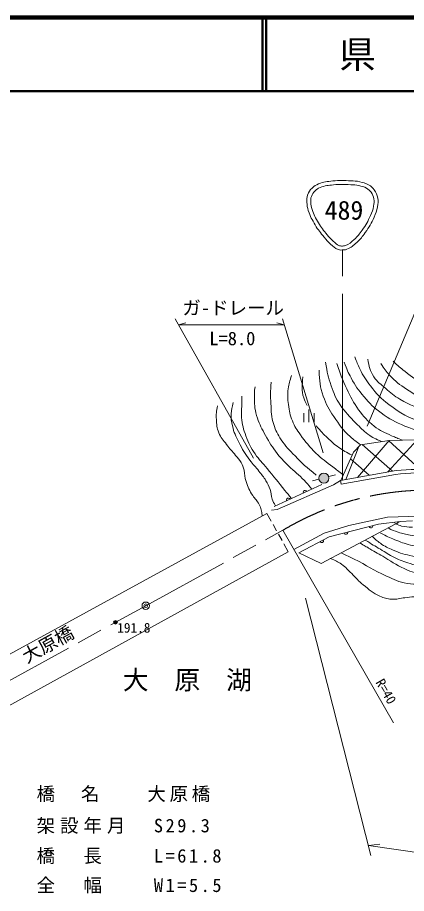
# Model space of a CAD drawing. Units: millimetres, scale not verified. Extents: x 40000 to 680000, y 20000 to 380000.
# Drawn here: x 264591 to 317260, y 261321 to 380000 of the extents above; entities that cross this region are included whole.
import ezdxf
from ezdxf.enums import TextEntityAlignment as Align

# ---------------------------------------------------------------- set-up
doc = ezdxf.new("R2010")
doc.units = ezdxf.units.MM
doc.header["$LTSCALE"] = 1000
doc.header["$PDMODE"] = 32
doc.header["$PDSIZE"] = 500
doc.linetypes.add('CHAIN', pattern=[18.5, 12, -1.5, 3.5, -1.5])
for name, color, linetype, lineweight in [('M-BGD', 7, 'Continuous', 13), ('M-BMK', 2, 'CHAIN', 13), ('M-BMK-SRVR', 3, 'Continuous', 13), ('M-STR-HTXT', 7, 'Continuous', 13), ('M-STR-STR1', 1, 'Continuous', 13), ('M-STR-STRC', 7, 'Continuous', 13), ('M-TTL', 2, 'Continuous', 140), ('M-TTL-LINE', 7, 'Continuous', 50)]:
    doc.layers.add(name, color=color, linetype=linetype, lineweight=lineweight)
doc.layers.add('M-TTL-TXT', color=7, linetype='Continuous')
doc.styles.add('ＭＳ ゴシック', font='')
doc.styles.get('ＭＳ ゴシック').set_extended_font_data('MS Gothic')

msp = doc.modelspace()

# ---------------------------------------------------------------- hatches: boundary and pattern name
at = {"layer": 'M-BGD'}
msp.add_hatch(color=256, dxfattribs=at).paths.add_polyline_path([(306746, 317759, 0.97359), (305413, 317463, 0.01338), (305421, 317427, 1)])

# ---------------------------------------------------------------- linework, layer by layer
for p, q in [((303352, 325159), (303352, 326384)), ((304052, 325159), (304052, 326909)), ((304752, 325159), (304752, 326384)), ((309041, 317410), (310816, 321876)), ((311054, 322125), (310072, 321094)), ((314935, 322688), (310618, 317694)), ((314935, 322688), (311054, 322125)), ((315382, 318551), (311240, 322152)), ((314737, 318435), (318699, 322800)), ((319085, 318797), (314811, 322671)), ((318542, 322801), (314935, 322688)), ((310072, 321094), (308360, 317287)), ((312217, 317982), (309673, 320208)), ((315860, 318637), (308315, 317279)), ((308423, 316764), (315784, 318106)), ((304527, 317240), (305413, 317463)), ((306751, 317797), (307637, 318019)), ((307400, 316692), (308315, 317279)), ((308315, 317279), (308423, 316764)), ((305810, 316719), (299341, 313761)), ((299735, 313327), (307400, 316692)), ((298986, 313261), (299735, 313327)), ((314677, 312303), (309435, 311167)), ((318976, 312447), (314677, 312303)), ((316388, 311715), (305704, 306038)), ((309435, 311167), (306114, 310147)), ((316388, 311715), (318075, 311795)), ((315509, 284445), (300515, 310525)), ((306114, 310147), (302016, 307915)), ((305704, 306038), (302669, 307475))]:
    msp.add_line(p, q, dxfattribs=at)
msp.add_lwpolyline([(302669, 307475), (306787, 309640), (313478, 311379), (316388, 311715)], dxfattribs=at)
for centre, radius in [((306083, 317593), 683), ((277857, 298058), 150), ((277857, 298058), 120), ((277857, 298058), 90), ((277857, 298058), 60), ((277857, 298058), 30), ((277857, 298058), 20)]:
    msp.add_circle(centre, radius, dxfattribs=at)
for centre, radius, start, end in [((320973, 264110), 54245, 83.86193, 95.48977), ((320462, 258183), 60629, 84.00258, 94.35241), ((303536, 315679), 250, 24.57543, 204.57543), ((301262, 314639), 250, 24.57543, 204.57543), ((312446, 311111), 250, 194.57034, 14.57034), ((315896, 311659), 250, 186.58618, 6.58618), ((309059, 310231), 250, 194.57034, 14.57034), ((305767, 309104), 250, 207.73443, 27.73443)]:
    msp.add_arc(centre, radius, start, end, dxfattribs=at)
for points, knots in [([(386895, 296574), (385533, 297960), (385153, 298337), (384105, 299529), (383231, 300523), (382742, 301083), (381936, 302132), (381460, 302752), (381220, 303119), (380787, 303769), (380189, 304668), (379920, 305214), (379328, 306116), (378661, 307131), (378277, 307697), (377513, 308641), (376080, 310409), (375314, 311454), (373633, 312989), (372589, 313943), (371912, 314376), (370734, 315158), (370037, 315621), (369644, 315882), (368900, 316263), (366045, 317723), (364491, 318692), (361455, 319724), (359763, 320299), (358806, 320620), (357057, 320986), (354348, 321553), (352799, 321712), (350051, 322036), (347012, 322395), (345294, 322446), (342241, 322658), (339435, 322852), (337857, 322885), (335053, 323101), (330679, 323439), (328222, 323613), (323882, 324244), (322124, 324500), (321126, 324640), (319430, 325165), (317507, 325759), (316482, 326362), (314874, 327572), (313775, 328398), (313230, 328980), (312403, 330078), (311761, 330929), (311405, 331424), (310945, 332385), (310644, 333015), (310540, 333261), (310275, 334042)], [0, 0, 0, 0, 1, 1, 1, 2, 2, 2, 3, 3, 3, 4, 4, 4, 5, 5, 5, 6, 6, 6, 7, 7, 7, 8, 8, 8, 9, 9, 9, 10, 10, 10, 11, 11, 11, 12, 12, 12, 13, 13, 13, 14, 14, 14, 15, 15, 15, 16, 16, 16, 17, 17, 17, 18, 18, 18, 19, 19, 19, 19]), ([(312019, 333730), (312223, 332662), (312298, 332152), (312847, 331324), (313332, 330593), (313785, 330325), (314445, 329746), (315156, 329122), (315561, 328765), (316377, 328287), (317801, 327453), (318699, 327157), (320263, 326630), (321911, 326075), (322906, 326010), (324621, 325723), (326697, 325375), (327870, 325235), (329966, 325033), (331827, 324854), (332878, 324853), (334743, 324717), (336485, 324591), (337463, 324538), (339200, 324362), (341253, 324155), (342395, 323968), (344441, 323702), (346137, 323481), (347083, 323323), (348780, 323110), (351726, 322741), (353400, 322710), (356328, 322227), (358541, 321863), (359794, 321650), (361929, 320965), (363807, 320363), (364839, 319946), (366618, 319097), (368202, 318340), (369111, 317922), (370543, 316908), (372063, 315831), (372814, 315083), (374127, 313762), (375688, 312193), (376459, 311210), (377810, 309458), (378893, 308053), (379300, 307123), (380340, 305686), (381654, 303868), (382409, 302860), (383834, 301127), (385066, 299628), (385788, 298812), (387118, 297399), (388179, 296272), (388839, 295704), (389962, 294638), (390734, 293907), (390981, 293674), (391950, 292779)], [0, 0, 0, 0, 1, 1, 1, 2, 2, 2, 3, 3, 3, 4, 4, 4, 5, 5, 5, 6, 6, 6, 7, 7, 7, 8, 8, 8, 9, 9, 9, 10, 10, 10, 11, 11, 11, 12, 12, 12, 13, 13, 13, 14, 14, 14, 15, 15, 15, 16, 16, 16, 17, 17, 17, 18, 18, 18, 19, 19, 19, 20, 20, 20, 21, 21, 21, 21]), ([(306281, 333303), (306562, 331812), (306640, 331317), (307080, 330108), (307459, 329069), (307642, 328450), (308263, 327534), (308986, 326470), (309527, 325972), (310423, 325049), (311027, 324428), (311343, 324042), (312050, 323541), (312720, 323066), (313028, 322924), (313896, 322538)], [0, 0, 0, 0, 1, 1, 1, 2, 2, 2, 3, 3, 3, 4, 4, 4, 5, 5, 5, 5]), ([(307820, 333125), (308386, 331495), (308551, 330991), (309181, 329694), (309737, 328549), (310033, 327886), (310778, 326854), (311476, 325886), (311953, 325389), (312878, 324635), (313696, 323969), (314281, 323762), (315245, 323334), (315815, 323081), (316022, 322993), (316728, 322745)], [0, 0, 0, 0, 1, 1, 1, 2, 2, 2, 3, 3, 3, 4, 4, 4, 5, 5, 5, 5]), ([(308839, 333287), (309201, 332289), (309339, 331967), (309759, 331170), (310321, 330102), (310740, 329554), (311511, 328626), (312305, 327670), (312819, 327174), (313818, 326437), (314982, 325577), (315723, 325199), (317058, 324639), (318451, 324055), (319325, 323994), (320785, 323604), (322352, 323185), (322857, 323061), (324809, 322576)], [0, 0, 0, 0, 1, 1, 1, 2, 2, 2, 3, 3, 3, 4, 4, 4, 5, 5, 5, 6, 6, 6, 6]), ([(401009, 287821), (399071, 289093), (398572, 289420), (397025, 290467), (395491, 291506), (394588, 292030), (393120, 293160), (391507, 294402), (390684, 295201), (389207, 296602), (388191, 297566), (387669, 298154), (386716, 299180), (385639, 300343), (385082, 301036), (384060, 302248), (383441, 302981), (383106, 303402), (382514, 304156), (381360, 305623), (380750, 306473), (379639, 307973), (378626, 309340), (378123, 310154), (377079, 311499), (376278, 312531), (375865, 313147), (374953, 314083), (373688, 315383), (372972, 316122), (371518, 317205), (370376, 318056), (369670, 318446), (368426, 319138), (367220, 319808), (366539, 320187), (365262, 320708), (363336, 321493), (362226, 321884), (360208, 322386), (358407, 322835), (357379, 323016), (355546, 323304), (353012, 323703), (351574, 323796), (349024, 324077), (346227, 324386), (344656, 324517), (341857, 324802), (339366, 325055), (337974, 325233), (335480, 325454), (333393, 325639), (332207, 325573), (330130, 325846), (328189, 326102), (327113, 326338), (325202, 326764), (323187, 327214), (322026, 327407), (320106, 328165), (318940, 328625), (318290, 328934), (317262, 329651), (316322, 330307), (315755, 330655), (314991, 331511), (314466, 332099), (314273, 332355), (313784, 333129)], [0, 0, 0, 0, 1, 1, 1, 2, 2, 2, 3, 3, 3, 4, 4, 4, 5, 5, 5, 6, 6, 6, 7, 7, 7, 8, 8, 8, 9, 9, 9, 10, 10, 10, 11, 11, 11, 12, 12, 12, 13, 13, 13, 14, 14, 14, 15, 15, 15, 16, 16, 16, 17, 17, 17, 18, 18, 18, 19, 19, 19, 20, 20, 20, 21, 21, 21, 22, 22, 22, 23, 23, 23, 23]), ([(315474, 333419), (316170, 332756), (316395, 332568), (317020, 332066), (318071, 331222), (318711, 330802), (319895, 330158), (321318, 329383), (322176, 329031), (323735, 328588), (325185, 328175), (326050, 328171), (327537, 327926), (328894, 327702), (329654, 327575), (331015, 327378), (333389, 327035), (334718, 326840), (337102, 326581), (339939, 326273), (341546, 326288), (344385, 326001), (347072, 325730), (348570, 325504), (351250, 325168), (353346, 324906), (354544, 324906), (356613, 324480), (358231, 324146), (359097, 323789), (360670, 323284), (363121, 322497), (364480, 322005), (366866, 321038), (368307, 320454), (369153, 320180), (370480, 319371), (371775, 318582), (372444, 318039), (373596, 317052), (374850, 315978), (375507, 315316), (376603, 314081), (377674, 312876), (378159, 312103), (379112, 310803), (380145, 309393), (380662, 308560), (381684, 307143), (382798, 305601), (383412, 304729), (384583, 303230), (385650, 301864), (386181, 301037), (387384, 299788), (389011, 298098), (389997, 297218), (391788, 295702), (392743, 294894), (393322, 294494), (394332, 293754), (394977, 293282), (395342, 293023), (396007, 292578), (397452, 291612), (398241, 291033), (399751, 290171), (401343, 289261), (402291, 288852), (403961, 288094), (405080, 287586), (405728, 287349), (406860, 286870), (408283, 286268), (409031, 285797), (410503, 285324), (411893, 284877), (412688, 284660), (414126, 284406), (416180, 284044), (417352, 283918), (419436, 283835), (421388, 283757), (422487, 283836), (424436, 283980), (425740, 284076), (426182, 284115), (427769, 284306)], [0, 0, 0, 0, 1, 1, 1, 2, 2, 2, 3, 3, 3, 4, 4, 4, 5, 5, 5, 6, 6, 6, 7, 7, 7, 8, 8, 8, 9, 9, 9, 10, 10, 10, 11, 11, 11, 12, 12, 12, 13, 13, 13, 14, 14, 14, 15, 15, 15, 16, 16, 16, 17, 17, 17, 18, 18, 18, 19, 19, 19, 20, 20, 20, 21, 21, 21, 22, 22, 22, 23, 23, 23, 24, 24, 24, 25, 25, 25, 26, 26, 26, 27, 27, 27, 28, 28, 28, 29, 29, 29, 29]), ([(308699, 318041), (308010, 318551), (307829, 318690), (307281, 319117), (306374, 319823), (305824, 320177), (305006, 320984), (304096, 321883), (303632, 322441), (302889, 323482), (302401, 324167), (302135, 324570), (301807, 325345), (301461, 326162), (301384, 326673), (301278, 327554), (301177, 328390), (301136, 328876), (301251, 329710), (301350, 330424), (301437, 330712), (301712, 331498)], [0, 0, 0, 0, 1, 1, 1, 2, 2, 2, 3, 3, 3, 4, 4, 4, 5, 5, 5, 6, 6, 6, 7, 7, 7, 7]), ([(303237, 331314), (303141, 330077), (302990, 329523), (303355, 328474), (303499, 328059), (303562, 327869), (303815, 327449)], [0, 0, 0, 0, 1, 1, 1, 2, 2, 2, 2]), ([(305424, 332243), (305520, 330648), (305531, 330019), (305996, 328693), (306396, 327548), (306727, 326930), (307415, 325932), (308192, 324807), (308609, 324129), (309634, 323225), (310160, 322761), (310373, 322579), (311054, 322125)], [0, 0, 0, 0, 1, 1, 1, 2, 2, 2, 3, 3, 3, 4, 4, 4, 4]), ([(296749, 329957), (296661, 329257), (296656, 329020), (296660, 328418), (296667, 327355), (296736, 326735), (297074, 325726), (297394, 324771), (297677, 324269), (298169, 323389), (298730, 322387), (299053, 321820), (299767, 320920), (300402, 320120), (300828, 319729), (301556, 319011), (302371, 318207), (302931, 317859), (303692, 317003), (303999, 316658), (304111, 316537), (304453, 316099)], [0, 0, 0, 0, 1, 1, 1, 2, 2, 2, 3, 3, 3, 4, 4, 4, 5, 5, 5, 6, 6, 6, 7, 7, 7, 7]), ([(305046, 317976), (303647, 319156), (303211, 319496), (302167, 320605), (301392, 321429), (300900, 321857), (300283, 322804), (299793, 323558), (299547, 324017), (299278, 324875), (298946, 325932), (298963, 326580), (298893, 327685), (298822, 328813), (298849, 329233), (298930, 330577)], [0, 0, 0, 0, 1, 1, 1, 2, 2, 2, 3, 3, 3, 4, 4, 4, 5, 5, 5, 5]), ([(293808, 327831), (293613, 327169), (293543, 326916), (293512, 326312), (293480, 325670), (293544, 325301), (293690, 324675), (293902, 323765), (294141, 323283), (294558, 322447), (295054, 321451), (295402, 320924), (296052, 320021), (296489, 319414), (296823, 319144), (297279, 318550), (297663, 318050), (297902, 317783), (298228, 317242), (298492, 316802), (298637, 316548), (298815, 316066), (298996, 315572), (298906, 315241), (299084, 314746), (299217, 314378), (299286, 314235), (299509, 313838)], [0, 0, 0, 0, 1, 1, 1, 2, 2, 2, 3, 3, 3, 4, 4, 4, 5, 5, 5, 6, 6, 6, 7, 7, 7, 8, 8, 8, 9, 9, 9, 9]), ([(301693, 314836), (301263, 315369), (301154, 315503), (300808, 315930), (299864, 317093), (299332, 317742), (298383, 318900), (297749, 319675), (297318, 320053), (296756, 320882), (296160, 321764), (295869, 322304), (295514, 323308), (295181, 324249), (295022, 324800), (294922, 325793), (294861, 326400), (294933, 326744), (294944, 327353), (294954, 327874), (294958, 328037), (294974, 328685)], [0, 0, 0, 0, 1, 1, 1, 2, 2, 2, 3, 3, 3, 4, 4, 4, 5, 5, 5, 6, 6, 6, 7, 7, 7, 7]), ([(291655, 327411), (291527, 326579), (291481, 326282), (291517, 325557), (291553, 324839), (291566, 324411), (291833, 323743), (292112, 323047), (292454, 322750), (292898, 322145), (293342, 321541), (293653, 321252), (294121, 320666), (294417, 320295), (294633, 320119), (294865, 319705), (295074, 319330), (295146, 319093), (295260, 318679), (295421, 318090), (295348, 317722), (295536, 317141), (295790, 316353), (296018, 315936), (296448, 315228), (296745, 314738), (297050, 314550), (297305, 314036), (297589, 313464), (297625, 313168), (297734, 312459)], [0, 0, 0, 0, 1, 1, 1, 2, 2, 2, 3, 3, 3, 4, 4, 4, 5, 5, 5, 6, 6, 6, 7, 7, 7, 8, 8, 8, 9, 9, 9, 10, 10, 10, 10]), ([(305035, 324691), (305737, 323885), (305941, 323642), (306586, 323034), (307145, 322507), (307456, 322202), (308082, 321756), (308748, 321280), (309034, 321141), (309899, 320709)], [0, 0, 0, 0, 1, 1, 1, 2, 2, 2, 3, 3, 3, 3]), ([(315780, 311392), (316142, 311235), (316273, 311194), (316602, 311107), (317155, 310960), (317395, 310979), (318060, 310964)], [0, 0, 0, 0, 1, 1, 1, 2, 2, 2, 2]), ([(313736, 310147), (314641, 309695), (314905, 309564), (315681, 309253), (316492, 308927), (316950, 308738), (317798, 308530), (318664, 308317), (319173, 308312), (320060, 308214), (321109, 308098), (321701, 308063), (322755, 308004), (324043, 307932), (324473, 307934), (326057, 307920)], [0, 0, 0, 0, 1, 1, 1, 2, 2, 2, 3, 3, 3, 4, 4, 4, 5, 5, 5, 5]), ([(314761, 310851), (315386, 310546), (315587, 310453), (316142, 310265), (316762, 310055), (317130, 310003), (317772, 309871), (318618, 309696), (319098, 309629), (319954, 309516), (321018, 309375), (321622, 309379), (322689, 309266), (324067, 309120), (324514, 309053), (326208, 308818)], [0, 0, 0, 0, 1, 1, 1, 2, 2, 2, 3, 3, 3, 4, 4, 4, 5, 5, 5, 5]), ([(310955, 308829), (311607, 308432), (311775, 308331), (312302, 308017), (313089, 307549), (313532, 307291), (314327, 306838), (315512, 306163), (316108, 305639), (317377, 305142), (318353, 304760), (318943, 304662), (319968, 304445), (320943, 304239), (321500, 304163), (322492, 304064), (323619, 303951), (324025, 303958), (325391, 303957)], [0, 0, 0, 0, 1, 1, 1, 2, 2, 2, 3, 3, 3, 4, 4, 4, 5, 5, 5, 6, 6, 6, 6]), ([(311673, 309210), (312663, 308594), (312917, 308435), (313722, 307951), (314466, 307505), (314855, 307203), (315635, 306825), (316429, 306440), (316898, 306265), (317746, 306018), (318782, 305716), (319381, 305582), (320454, 305466), (321537, 305350), (322153, 305402), (323241, 305440), (324191, 305473), (324517, 305500), (325669, 305609)], [0, 0, 0, 0, 1, 1, 1, 2, 2, 2, 3, 3, 3, 4, 4, 4, 5, 5, 5, 6, 6, 6, 6]), ([(312627, 309717), (313094, 309249), (313264, 309099), (313722, 308766), (314339, 308318), (314744, 308147), (315445, 307846), (316445, 307416), (317040, 307221), (318114, 307044), (319391, 306833), (320133, 307042), (321427, 307031), (322737, 307019), (323471, 307041), (324780, 306978), (325213, 306957), (325355, 306953), (325888, 306916)], [0, 0, 0, 0, 1, 1, 1, 2, 2, 2, 3, 3, 3, 4, 4, 4, 5, 5, 5, 6, 6, 6, 6]), ([(308397, 307469), (309251, 307081), (309476, 306969), (310163, 306636), (311904, 305793), (312760, 305075), (314544, 304326), (315619, 303874), (316202, 303494), (317354, 303320), (318589, 303133), (319302, 303267), (320549, 303201), (321359, 303159), (321811, 303112), (322620, 303054), (323631, 302980), (323947, 302957), (325207, 302863)], [0, 0, 0, 0, 1, 1, 1, 2, 2, 2, 3, 3, 3, 4, 4, 4, 5, 5, 5, 6, 6, 6, 6]), ([(306940, 306695), (307658, 306413), (307924, 306302), (308480, 305923), (309081, 305513), (309313, 305152), (309841, 304651), (310457, 304066), (310745, 303674), (311408, 303142), (312239, 302477), (312680, 302027), (313657, 301604), (314248, 301348), (314611, 301228), (315254, 301190), (315962, 301148), (316353, 301321), (317059, 301397), (317982, 301496), (318499, 301562), (319425, 301634), (320129, 301688), (320532, 301828), (321230, 301722), (322022, 301602), (322364, 301188), (323125, 300935), (323851, 300694), (324258, 300523), (325016, 300421), (326070, 300278), (326676, 300497), (327738, 300450), (329051, 300392), (329846, 300516), (331081, 300066), (331548, 299895), (331719, 299625), (332116, 299326), (332517, 299024), (332646, 298918), (333122, 298527)], [0, 0, 0, 0, 1, 1, 1, 2, 2, 2, 3, 3, 3, 4, 4, 4, 5, 5, 5, 6, 6, 6, 7, 7, 7, 8, 8, 8, 9, 9, 9, 10, 10, 10, 11, 11, 11, 12, 12, 12, 13, 13, 13, 14, 14, 14, 14])]:
    msp.add_open_spline(points, degree=3, knots=knots, dxfattribs=at)
msp.add_point((277857, 298058), dxfattribs=at)
at = {"layer": 'M-BMK'}
for p, q in [((281952, 300311), (300515, 310525)), ((244788, 279863), (281952, 300311))]:
    msp.add_line(p, q, dxfattribs=at)
msp.add_arc((320176, 277747), 38222, 83.80415, 120.95694, dxfattribs=at)
at = {"layer": 'M-BMK-SRVR'}
msp.add_circle((281952, 300311), 500, dxfattribs=at)
msp.add_point((281952, 300311), dxfattribs=at)
at = {"layer": 'M-STR-HTXT'}
for p, q in [((319468, 342549), (311933, 324657)), ((285953, 339161), (296526, 320294)), ((286391, 338380), (287391, 338630)), ((286391, 338380), (300712, 338380)), ((300712, 338380), (299712, 338630)), ((300475, 339161), (305985, 321004)), ((312454, 266470), (303586, 301317)), ((312110, 267820), (313648, 267980)), ((312110, 267820), (356064, 261554))]:
    msp.add_line(p, q, dxfattribs=at)
at = {"layer": 'M-STR-STR1'}
for p, q in [((298357, 312799), (243096, 282575)), ((298947, 311742), (298357, 312799)), ((299677, 310432), (299190, 311305)), ((300408, 309122), (299921, 309995)), ((301241, 307627), (300651, 308685)), ((246410, 277398), (301241, 307627))]:
    msp.add_line(p, q, dxfattribs=at)
at = {"layer": 'M-STR-STRC'}
for p, q in [((308575, 344970), (308575, 348507)), ((308575, 317393), (308575, 342552))]:
    msp.add_line(p, q, dxfattribs=at)
for points in [[(307273, 357851), (308228, 357955), (308773, 357926), (309732, 357878), (310199, 357854), (310466, 357849), (310922, 357745), (311413, 357634), (311705, 357578), (312138, 357322), (312485, 357118), (312671, 356962), (312905, 356635), (313180, 356251), (313297, 355989), (313381, 355524), (313465, 355067), (313412, 354792), (313328, 354335), (313227, 353779), (313108, 353476), (312879, 352960), (312499, 352101), (312230, 351638), (311689, 350871), (311288, 350302), (311042, 349989), (310525, 349522), (310058, 349100), (309786, 348838), (309203, 348597), (309039, 348529), (308932, 348527), (308754, 348517), (308464, 348502), (308287, 348474), (308014, 348570), (307551, 348733), (307352, 348962), (306982, 349284), (306602, 349616), (306429, 349846), (306110, 350236), (305599, 350859), (305307, 351210), (304893, 351902), (304464, 352620), (304218, 353034), (303968, 353832), (303833, 354261), (303801, 354520), (303783, 354969), (303767, 355352), (303736, 355585), (303862, 355947), (304009, 356370), (304177, 356587), (304497, 356899), (304785, 357182), (304995, 357302), (305369, 357455), (306073, 357741), (306518, 357769), (307273, 357851)], [(307381, 357334), (308284, 357430), (308799, 357396), (309706, 357349), (310137, 357327), (310383, 357322), (310805, 357227), (311232, 357130), (311487, 357081), (311865, 356858), (312136, 356698), (312282, 356576), (312466, 356320), (312687, 356011), (312780, 355800), (312848, 355427), (312918, 355044), (312874, 354814), (312804, 354430), (312711, 353922), (312602, 353646), (312393, 353175), (312030, 352353), (311773, 351910), (311255, 351177), (310880, 350646), (310651, 350353), (310169, 349917), (309754, 349542), (309513, 349310), (308996, 349097), (308897, 349056), (308833, 349054), (308726, 349049), (308519, 349038), (308391, 349018), (308195, 349087), (307808, 349223), (307641, 349415), (307332, 349685), (306978, 349994), (306817, 350208), (306519, 350571), (306028, 351171), (305747, 351509), (305349, 352174), (304945, 352850), (304713, 353241), (304477, 353992), (304359, 354369), (304330, 354596), (304315, 354991), (304302, 355295), (304278, 355480), (304378, 355768), (304492, 356099), (304624, 356269), (304874, 356514), (305105, 356739), (305273, 356836), (305572, 356957), (306240, 357229), (306663, 357258), (307381, 357334)]]:
    msp.add_open_spline(points, degree=3, knots=[0, 0, 0, 0, 1, 1, 1, 2, 2, 2, 3, 3, 3, 4, 4, 4, 5, 5, 5, 6, 6, 6, 7, 7, 7, 8, 8, 8, 9, 9, 9, 10, 10, 10, 11, 11, 11, 12, 12, 12, 13, 13, 13, 14, 14, 14, 15, 15, 15, 16, 16, 16, 17, 17, 17, 18, 18, 18, 19, 19, 19, 20, 20, 20, 21, 21, 21, 21], dxfattribs=at)
at = {"layer": 'M-TTL'}
msp.add_line((680000, 380000), (40000, 380000), dxfattribs=at)
at = {"layer": 'M-TTL-LINE'}
for p, q in [((297750, 380000), (297750, 370000)), ((298250, 380000), (298250, 370000)), ((40000, 370000), (680000, 370000))]:
    msp.add_line(p, q, dxfattribs=at)

# ---------------------------------------------------------------- texts
at = {"layer": 'M-BGD', "style": 'ＭＳ ゴシック'}
for s, height, p in [('191.8', 1320, (278094, 296265)), ('大\u3000原\u3000湖', 2566, (278838, 288195))]:
    msp.add_text(s, height=height, dxfattribs=at).set_placement(p, align=Align.BOTTOM_LEFT)
for s, height, rotation, p in [('大原橋', 1833, 28.82, (266111, 291991)), ('R=40', 1320, 299.894, (312683, 289730))]:
    msp.add_text(s, height=height, rotation=rotation, dxfattribs=at).set_placement(p, align=Align.BOTTOM_LEFT)
at = {"layer": 'M-STR-HTXT', "style": 'ＭＳ ゴシック'}
for s, p in [('ガ-ドレール', (286919, 339192)), ('L=8.0', (290562, 335052))]:
    msp.add_text(s, height=1833, dxfattribs=at).set_placement(p, align=Align.BOTTOM_LEFT)
at = {"layer": 'M-STR-HTXT', "char_height": 1833, "attachment_point": 7, "style": 'ＭＳ ゴシック'}
for s, insert in [('\\T1.2;橋\u3000名\u3000\u3000大原橋', (267174, 273695)), ('\\T1.27;架設年月\u3000S29.3', (267174, 269400)), ('\\T1.27;橋\u3000長\u3000\u3000L=61.8', (267174, 265301)), ('\\T1.27;全\u3000幅\u3000\u3000W1=5.5', (267174, 261321))]:
    msp.add_mtext(s, dxfattribs=dict(at, insert=insert))
at = {"layer": 'M-STR-STRC', "style": 'ＭＳ ゴシック'}
msp.add_text('489', height=2566, dxfattribs=at).set_placement((306183, 351842), align=Align.BOTTOM_LEFT)
at = {"layer": 'M-TTL-TXT', "style": 'ＭＳ ゴシック'}
msp.add_text('県\u3000名', height=3666, dxfattribs=at).set_placement((315625, 375000), align=Align.MIDDLE_CENTER)

doc.saveas('drawing.dxf')
